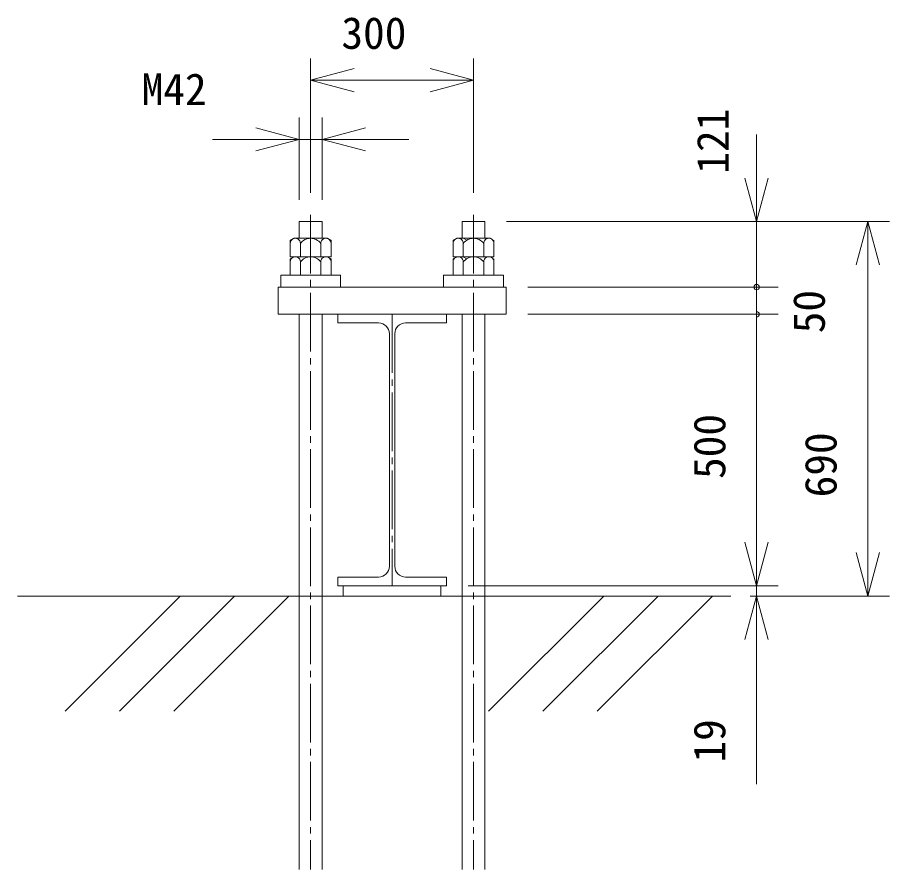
# Model space of a CAD drawing. Units: millimetres, scale not verified. Extents: x -17582 to 17444, y -25751 to 25749.
# Drawn here: x -8475 to -444, y -8591 to -743 of the extents above; entities that cross this region are included whole.
import ezdxf
from ezdxf.enums import TextEntityAlignment as Align

# ---------------------------------------------------------------- set-up
doc = ezdxf.new("R2010")
doc.units = ezdxf.units.MM
doc.header["$LTSCALE"] = 60
doc.linetypes.add('CHAIN2', pattern=[12, 9, -1, 1, -1])
for name, color, linetype, lineweight in [('0-3_05 寸法', 7, 'Continuous', 18), ('0-4_10 当社外形線', 7, 'Continuous', 18), ('0-5_12 当社中心線', 7, 'CHAIN2', 18), ('0-6_20 躯体・土木、外形線', 7, 'Continuous', 18)]:
    doc.layers.add(name, color=color, linetype=linetype, lineweight=lineweight)
doc.styles.add('ＭＳ ゴシック', font='')
doc.styles.get('ＭＳ ゴシック').set_extended_font_data('MS Gothic')

msp = doc.modelspace()

# ---------------------------------------------------------------- linework, layer by layer
at = {"layer": '0-3_05 寸法'}
for p, q in [((-5775.2, -2359.9), (-5775.2, -1120.98)), ((-4275.2, -2359.9), (-4275.2, -1120.98)), ((-5775.2, -1320.98), (-5375.2, -1320.98)), ((-5375.2, -1320.98), (-4675.2, -1320.98)), ((-4275.2, -1320.98), (-4675.2, -1320.98)), ((-5880.2, -2421.93), (-5880.2, -1666)), ((-5670.2, -2421.93), (-5670.2, -1666)), ((-1668.11, -2221.93), (-1668.11, -1821.93)), ((-6280.2, -1866), (-6680.2, -1866)), ((-5880.2, -1866), (-6280.2, -1866)), ((-5670.2, -1866), (-5880.2, -1866)), ((-5670.2, -1866), (-5270.2, -1866)), ((-5270.2, -1866), (-4870.2, -1866)), ((-1668.11, -2621.93), (-1668.11, -2221.93)), ((-3970.2, -2621.93), (-1468.11, -2621.93)), ((-3970.2, -2621.93), (-443.71, -2621.93)), ((-1668.11, -3226.93), (-1668.11, -2621.93)), ((-643.71, -2621.93), (-643.71, -3021.93)), ((-1668.11, -3226.93), (-1668.11, -2826.93)), ((-643.71, -3021.93), (-643.71, -5671.93)), ((-1668.11, -3201.93), (-1668.11, -3251.93)), ((-1668.11, -3251.93), (-1668.11, -3201.93)), ((-3775.2, -3226.93), (-1468.11, -3226.93)), ((-3775.2, -3226.93), (-1468.11, -3226.93)), ((-1668.11, -3226.93), (-1668.11, -3626.93)), ((-1668.11, -3476.93), (-1668.11, -3226.93)), ((-1668.11, -3451.93), (-1668.11, -3501.93)), ((-1668.11, -3451.93), (-1668.11, -3501.93)), ((-3775.2, -3476.93), (-1468.11, -3476.93)), ((-3775.2, -3476.93), (-1468.11, -3476.93)), ((-1668.11, -3476.93), (-1668.11, -3876.93)), ((-1668.11, -5576.93), (-1668.11, -3476.93)), ((-1668.11, -5576.93), (-1668.11, -5176.93)), ((-1668.11, -5976.93), (-1668.11, -5576.93)), ((-1668.11, -5976.93), (-1668.11, -5576.93)), ((-643.71, -6071.93), (-643.71, -5671.93)), ((-4323.95, -5976.93), (-1468.11, -5976.93)), ((-2491.57, -5976.93), (-1468.11, -5976.93)), ((-1668.11, -5976.93), (-1668.11, -6071.93)), ((-1728.71, -6071.93), (-1468.11, -6071.93)), ((-1728.71, -6071.93), (-443.71, -6071.93)), ((-1668.11, -6071.93), (-1668.11, -6471.93)), ((-1668.11, -6471.93), (-1668.11, -7805.26))]:
    msp.add_line(p, q, dxfattribs=at)
for points in [[(-5375.2, -1428.16), (-5775.2, -1320.98), (-5375.2, -1213.8)], [(-4675.2, -1213.8), (-4275.2, -1320.98), (-4675.2, -1428.16)], [(-6280.2, -1758.82), (-5880.2, -1866), (-6280.2, -1973.18)], [(-5270.2, -1973.18), (-5670.2, -1866), (-5270.2, -1758.82)], [(-1560.93, -2221.93), (-1668.11, -2621.93), (-1775.29, -2221.93)], [(-750.89, -3021.93), (-643.71, -2621.93), (-536.53, -3021.93)], [(-1560.93, -5576.93), (-1668.11, -5976.93), (-1775.29, -5576.93)], [(-1560.93, -5576.93), (-1668.11, -5976.93), (-1775.29, -5576.93)], [(-536.53, -5671.93), (-643.71, -6071.93), (-750.89, -5671.93)], [(-1775.29, -6471.93), (-1668.11, -6071.93), (-1560.93, -6471.93)]]:
    msp.add_lwpolyline(points, dxfattribs=at)
for centre, start, end in [((-1668.11, -3226.93), 90, 270), ((-1668.11, -3226.93), 270, 90), ((-1668.11, -3476.93), 270, 90), ((-1668.11, -3476.93), 270, 90)]:
    msp.add_arc(centre, 25, start, end, dxfattribs=at)
at = {"layer": '0-4_10 当社外形線'}
for p, q in [((-5880.2, -2621.93), (-5670.2, -2621.93)), ((-5880.2, -2621.93), (-5880.2, -2776.93)), ((-5670.2, -2621.93), (-5670.2, -2776.93)), ((-4170.2, -2621.93), (-4380.2, -2621.93)), ((-4380.2, -2621.93), (-4380.2, -2776.93)), ((-4170.2, -2621.93), (-4170.2, -2776.93)), ((-5962.84, -2795.77), (-5930.2, -2776.93)), ((-5962.84, -2795.77), (-5962.84, -2946.93)), ((-5620.2, -2776.93), (-5930.2, -2776.93)), ((-5880.2, -2776.93), (-5670.2, -2776.93)), ((-5620.2, -2776.93), (-5587.56, -2795.77)), ((-5587.56, -2795.77), (-5587.56, -2946.93)), ((-4430.2, -2776.93), (-4462.84, -2795.77)), ((-4462.84, -2795.77), (-4462.84, -2946.93)), ((-4430.2, -2776.93), (-4120.2, -2776.93)), ((-4170.2, -2776.93), (-4380.2, -2776.93)), ((-4337.56, -2795.77), (-4370.2, -2776.93)), ((-4087.56, -2795.77), (-4087.56, -2946.93)), ((-5869.02, -2824.04), (-5869.02, -2946.93)), ((-5681.38, -2824.04), (-5681.38, -2946.93)), ((-4369.02, -2824.04), (-4369.02, -2946.93)), ((-4181.38, -2824.04), (-4181.38, -2946.93)), ((-5962.84, -2965.77), (-5930.2, -2946.93)), ((-5587.56, -2946.93), (-5962.84, -2946.93)), ((-5962.84, -2965.77), (-5962.84, -3116.93)), ((-5620.2, -2946.93), (-5930.2, -2946.93)), ((-5620.2, -2946.93), (-5587.56, -2965.77)), ((-5587.56, -2965.77), (-5587.56, -3116.93)), ((-4430.2, -2946.93), (-4462.84, -2965.77)), ((-4462.84, -2946.93), (-4087.56, -2946.93)), ((-4462.84, -2965.77), (-4462.84, -3116.93)), ((-4430.2, -2946.93), (-4120.2, -2946.93)), ((-4337.56, -2965.77), (-4370.2, -2946.93)), ((-4087.56, -2965.77), (-4087.56, -3116.93)), ((-5869.02, -2994.04), (-5869.02, -3116.93)), ((-5681.38, -2994.04), (-5681.38, -3116.93)), ((-4369.02, -2994.04), (-4369.02, -3116.93)), ((-4181.38, -2994.04), (-4181.38, -3116.93)), ((-5500.2, -3116.93), (-6050.2, -3116.93)), ((-6050.2, -3116.93), (-6050.2, -3226.93)), ((-5500.2, -3116.93), (-5500.2, -3226.93)), ((-4550.2, -3116.93), (-4000.2, -3116.93)), ((-4550.2, -3116.93), (-4550.2, -3226.93)), ((-4000.2, -3116.93), (-4000.2, -3226.93)), ((-6075.2, -3226.93), (-6075.2, -3476.93)), ((-6075.2, -3226.93), (-3975.2, -3226.93)), ((-3975.2, -3226.93), (-3975.2, -3476.93)), ((-6075.2, -3476.93), (-3975.2, -3476.93)), ((-5880.2, -3476.93), (-5880.2, -8590.76)), ((-5670.2, -3476.93), (-5670.2, -8590.76)), ((-5525.2, -3476.93), (-4525.2, -3476.93)), ((-5525.2, -3556.93), (-5525.2, -3476.93)), ((-4380.2, -3476.93), (-4380.2, -8590.76)), ((-4170.2, -3476.93), (-4170.2, -8590.76)), ((-5525.2, -3556.93), (-5150.2, -3556.93)), ((-5050.2, -5796.93), (-5050.2, -3656.93)), ((-5000.2, -5796.93), (-5000.2, -3656.93)), ((-5525.2, -5896.93), (-5525.2, -5976.93)), ((-5525.2, -5896.93), (-5150.2, -5896.93)), ((-4900.2, -5896.93), (-4525.2, -5896.93)), ((-4525.2, -5896.93), (-4525.2, -5976.93)), ((-5525.2, -5976.93), (-4525.2, -5976.93)), ((-5475.2, -5976.93), (-4575.2, -5976.93)), ((-5475.2, -5976.93), (-5475.2, -6071.93)), ((-4575.2, -5976.93), (-4575.2, -6071.93)), ((-5475.2, -6071.93), (-4575.2, -6071.93))]:
    msp.add_line(p, q, dxfattribs=at)
msp.add_lwpolyline([(-4900.2, -3556.93), (-4525.2, -3556.93), (-4525.2, -3476.93)], dxfattribs=at)
for centre, radius, start, end in [((-5915.93, -2823.84), 46.91, 359.75589, 180.24411), ((-5775.2, -2893.9), 116.98, 36.67436, 143.32564), ((-5634.47, -2823.84), 46.91, 359.75589, 180.24411), ((-4415.93, -2823.84), 46.91, 359.75589, 180.24411), ((-4275.2, -2893.9), 116.98, 36.67436, 143.32564), ((-4134.47, -2823.84), 46.91, 359.75589, 180.24411), ((-5915.93, -2993.84), 46.91, 359.75589, 180.24411), ((-5775.2, -3063.9), 116.98, 36.67436, 143.32564), ((-5634.47, -2993.84), 46.91, 359.75589, 180.24411), ((-4415.93, -2993.84), 46.91, 359.75589, 180.24411), ((-4275.2, -3063.9), 116.98, 36.67436, 143.32564), ((-4134.47, -2993.84), 46.91, 359.75589, 180.24411), ((-5150.2, -3656.93), 100, 0, 90), ((-4900.2, -3656.93), 100, 90, 180), ((-5150.2, -5796.93), 100, 270, 0), ((-4900.2, -5796.93), 100, 180, 270)]:
    msp.add_arc(centre, radius, start, end, dxfattribs=at)
at = {"layer": '0-5_12 当社中心線'}
for p, q in [((-5775.2, -2559.9), (-5775.2, -8590.76)), ((-4275.2, -2559.9), (-4275.2, -8590.76)), ((-5025.2, -3476.93), (-5025.2, -5976.93))]:
    msp.add_line(p, q, dxfattribs=at)
at = {"layer": '0-6_20 躯体・土木、外形線'}
for p, q in [((-8475.2, -6071.93), (-1906.68, -6071.93)), ((-8035.86, -7132.59), (-6975.2, -6071.93)), ((-7535.86, -7132.59), (-6475.2, -6071.93)), ((-7035.86, -7132.59), (-5975.2, -6071.93)), ((-4135.86, -7132.59), (-3075.2, -6071.93)), ((-3635.86, -7132.59), (-2575.2, -6071.93)), ((-3135.86, -7132.59), (-2075.2, -6071.93))]:
    msp.add_line(p, q, dxfattribs=at)

# ---------------------------------------------------------------- texts
at = {"layer": '0-3_05 寸法', "style": 'ＭＳ ゴシック'}
for s, p in [('300', (-5491.86, -1120.98)), ('M42', (-7331.94, -1639))]:
    msp.add_text(s, height=293.3, dxfattribs=at).set_placement(p, align=Align.BOTTOM_LEFT)
for s, p in [('121', (-1837.46, -2182.14)), ('50', (-951.58, -3651.93)), ('500', (-1868.11, -4993.59)), ('690', (-843.71, -5163.12)), ('19', (-1868.11, -7605.26))]:
    msp.add_text(s, height=293.3, rotation=90, dxfattribs=at).set_placement(p, align=Align.BOTTOM_LEFT)

doc.saveas('drawing.dxf')
